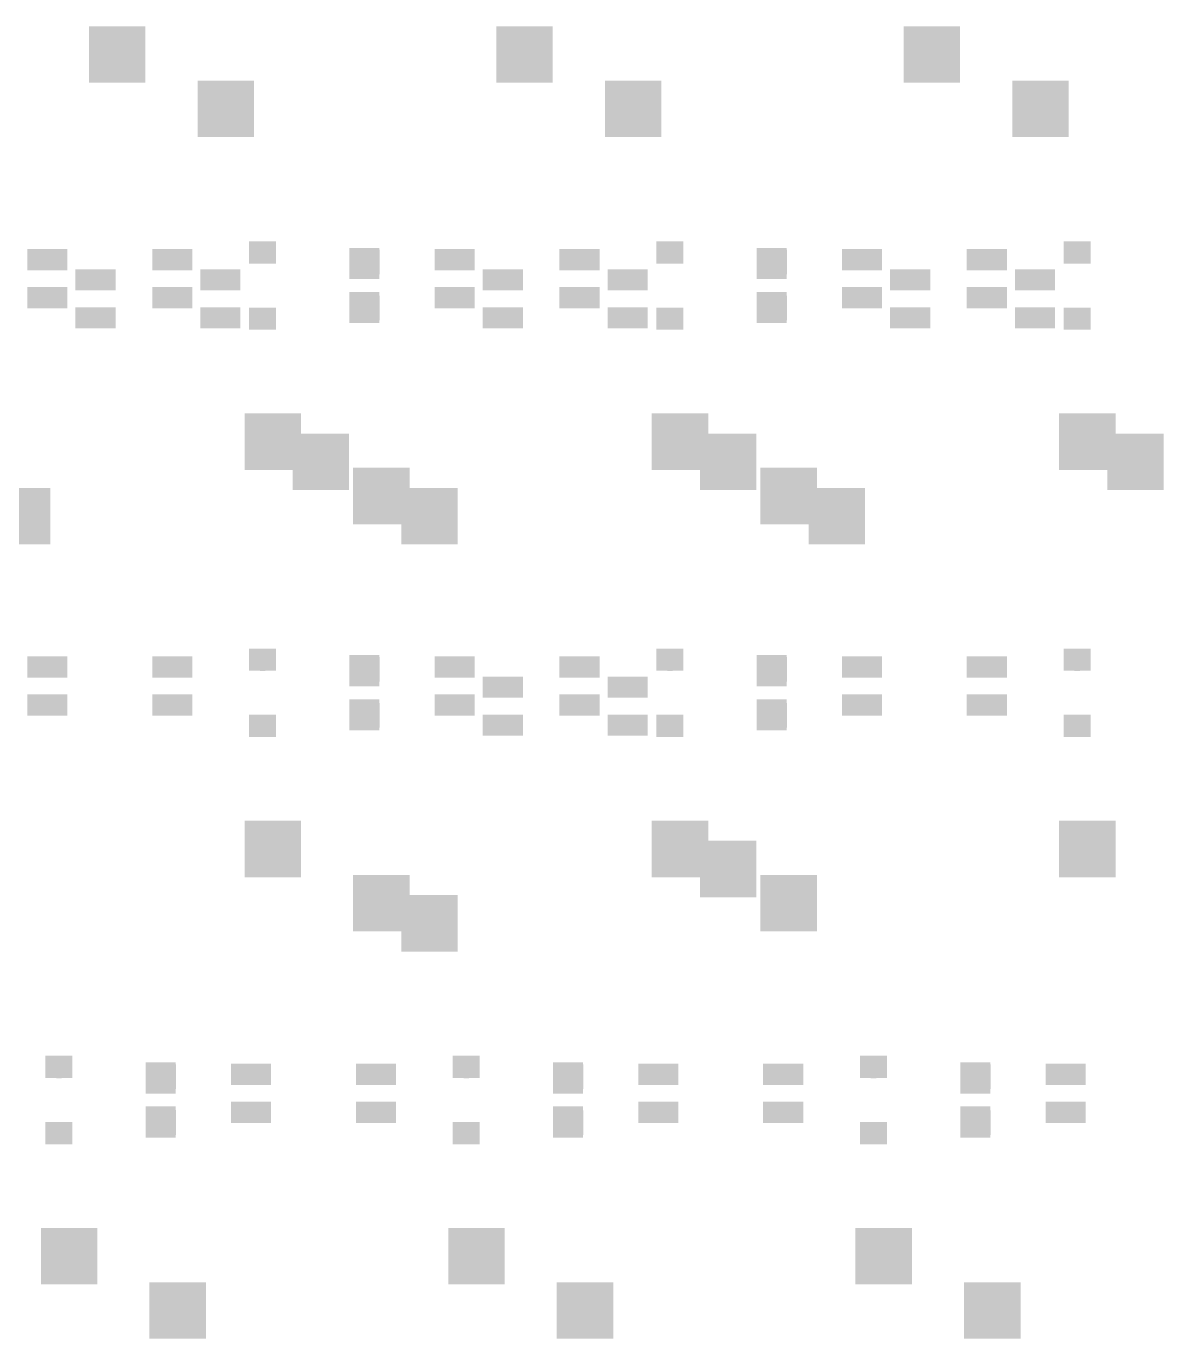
# Model space of a CAD drawing. Extents: x -401 to 1070, y -422 to 1263.
# Drawn here: x 524.4 to 577.6, y -363 to -301.6 of the extents above; entities that cross this region are included whole.
import ezdxf

# ---------------------------------------------------------------- set-up
doc = ezdxf.new("R2010")
doc.units = 0
doc.header["$MEASUREMENT"] = 0
for name, color, linetype, true_color in [('BottomLayer', 5, 'Continuous', 0x0000ff), ('BottomPasteMaskLayer', 7, 'Continuous', 0x800000), ('BottomSolderMaskLayer', 7, 'Continuous', 0xaa00ff), ('Document', 7, 'Continuous', 0xffffff)]:
    doc.layers.add(name, color=color, linetype=linetype, true_color=true_color)

msp = doc.modelspace()

# ---------------------------------------------------------------- hatches: boundary and pattern name
at = {"layer": 'BottomLayer'}
for points in [[(527.396, -301.659), (529.936, -301.659), (529.936, -304.199), (527.396, -304.199)], [(546.447, -301.659), (548.987, -301.659), (548.987, -304.199), (546.447, -304.199)], [(565.497, -301.659), (568.037, -301.659), (568.037, -304.199), (565.497, -304.199)], [(532.477, -304.199), (535.017, -304.199), (535.017, -306.739), (532.477, -306.739)], [(551.527, -304.199), (554.067, -304.199), (554.067, -306.739), (551.527, -306.739)], [(570.578, -304.199), (573.118, -304.199), (573.118, -306.739), (570.578, -306.739)], [(534.864, -311.685), (534.864, -312.685), (536.064, -312.685), (536.064, -311.685)], [(553.915, -311.685), (553.915, -312.685), (555.115, -312.685), (555.115, -311.685)], [(572.965, -311.685), (572.965, -312.685), (574.165, -312.685), (574.165, -311.685)], [(524.51, -312.084), (526.288, -312.084), (526.288, -312.973), (524.51, -312.973)], [(530.352, -312.084), (532.13, -312.084), (532.13, -312.973), (530.352, -312.973)], [(539.552, -313.41), (540.902, -313.41), (540.902, -312), (539.552, -312)], [(543.561, -312.084), (545.339, -312.084), (545.339, -312.973), (543.561, -312.973)], [(549.403, -312.084), (551.181, -312.084), (551.181, -312.973), (549.403, -312.973)], [(558.602, -313.41), (559.952, -313.41), (559.952, -312), (558.602, -312)], [(562.611, -312.084), (564.389, -312.084), (564.389, -312.973), (562.611, -312.973)], [(568.453, -312.084), (570.231, -312.084), (570.231, -312.973), (568.453, -312.973)], [(526.762, -313.026), (528.54, -313.026), (528.54, -313.915), (526.762, -313.915)], [(532.604, -313.026), (534.382, -313.026), (534.382, -313.915), (532.604, -313.915)], [(545.812, -313.026), (547.59, -313.026), (547.59, -313.915), (545.812, -313.915)], [(551.654, -313.026), (553.432, -313.026), (553.432, -313.915), (551.654, -313.915)], [(564.862, -313.026), (566.64, -313.026), (566.64, -313.915), (564.862, -313.915)], [(570.704, -313.026), (572.482, -313.026), (572.482, -313.915), (570.704, -313.915)], [(524.51, -313.862), (526.288, -313.862), (526.288, -314.751), (524.51, -314.751)], [(530.352, -313.862), (532.13, -313.862), (532.13, -314.751), (530.352, -314.751)], [(539.552, -314.06), (540.902, -314.06), (540.902, -315.47), (539.552, -315.47)], [(543.561, -313.862), (545.339, -313.862), (545.339, -314.751), (543.561, -314.751)], [(549.403, -313.862), (551.181, -313.862), (551.181, -314.751), (549.403, -314.751)], [(558.602, -314.06), (559.952, -314.06), (559.952, -315.47), (558.602, -315.47)], [(562.611, -313.862), (564.389, -313.862), (564.389, -314.751), (562.611, -314.751)], [(568.453, -313.862), (570.231, -313.862), (570.231, -314.751), (568.453, -314.751)], [(526.762, -314.804), (528.54, -314.804), (528.54, -315.693), (526.762, -315.693)], [(532.604, -314.804), (534.382, -314.804), (534.382, -315.693), (532.604, -315.693)], [(534.864, -314.785), (534.864, -315.785), (536.064, -315.785), (536.064, -314.785)], [(545.812, -314.804), (547.59, -314.804), (547.59, -315.693), (545.812, -315.693)], [(551.654, -314.804), (553.432, -314.804), (553.432, -315.693), (551.654, -315.693)], [(553.915, -314.785), (553.915, -315.785), (555.115, -315.785), (555.115, -314.785)], [(564.862, -314.804), (566.64, -314.804), (566.64, -315.693), (564.862, -315.693)], [(570.704, -314.804), (572.482, -314.804), (572.482, -315.693), (570.704, -315.693)], [(572.965, -314.785), (572.965, -315.785), (574.165, -315.785), (574.165, -314.785)], [(534.67, -319.767), (537.21, -319.767), (537.21, -322.307), (534.67, -322.307)], [(553.721, -319.767), (556.261, -319.767), (556.261, -322.307), (553.721, -322.307)], [(572.771, -319.767), (575.311, -319.767), (575.311, -322.307), (572.771, -322.307)], [(536.922, -320.709), (539.462, -320.709), (539.462, -323.249), (536.922, -323.249)], [(555.972, -320.709), (558.512, -320.709), (558.512, -323.249), (555.972, -323.249)], [(575.022, -320.709), (577.562, -320.709), (577.562, -323.249), (575.022, -323.249)], [(539.751, -322.307), (542.291, -322.307), (542.291, -324.847), (539.751, -324.847)], [(558.801, -322.307), (561.341, -322.307), (561.341, -324.847), (558.801, -324.847)], [(522.952, -323.249), (525.492, -323.249), (525.492, -325.789), (522.952, -325.789)], [(542.002, -323.249), (544.542, -323.249), (544.542, -325.789), (542.002, -325.789)], [(561.052, -323.249), (563.592, -323.249), (563.592, -325.789), (561.052, -325.789)], [(534.864, -330.735), (534.864, -331.735), (536.064, -331.735), (536.064, -330.735)], [(553.915, -330.735), (553.915, -331.735), (555.115, -331.735), (555.115, -330.735)], [(572.965, -330.735), (572.965, -331.735), (574.165, -331.735), (574.165, -330.735)], [(524.51, -331.134), (526.288, -331.134), (526.288, -332.023), (524.51, -332.023)], [(530.352, -331.134), (532.13, -331.134), (532.13, -332.023), (530.352, -332.023)], [(539.552, -332.46), (540.902, -332.46), (540.902, -331.05), (539.552, -331.05)], [(543.561, -331.134), (545.339, -331.134), (545.339, -332.023), (543.561, -332.023)], [(549.403, -331.134), (551.181, -331.134), (551.181, -332.023), (549.403, -332.023)], [(558.602, -332.46), (559.952, -332.46), (559.952, -331.05), (558.602, -331.05)], [(562.611, -331.134), (564.389, -331.134), (564.389, -332.023), (562.611, -332.023)], [(568.453, -331.134), (570.231, -331.134), (570.231, -332.023), (568.453, -332.023)], [(545.812, -332.076), (547.59, -332.076), (547.59, -332.965), (545.812, -332.965)], [(551.654, -332.076), (553.432, -332.076), (553.432, -332.965), (551.654, -332.965)], [(524.51, -332.912), (526.288, -332.912), (526.288, -333.801), (524.51, -333.801)], [(530.352, -332.912), (532.13, -332.912), (532.13, -333.801), (530.352, -333.801)], [(539.552, -333.11), (540.902, -333.11), (540.902, -334.52), (539.552, -334.52)], [(543.561, -332.912), (545.339, -332.912), (545.339, -333.801), (543.561, -333.801)], [(549.403, -332.912), (551.181, -332.912), (551.181, -333.801), (549.403, -333.801)], [(558.602, -333.11), (559.952, -333.11), (559.952, -334.52), (558.602, -334.52)], [(562.611, -332.912), (564.389, -332.912), (564.389, -333.801), (562.611, -333.801)], [(568.453, -332.912), (570.231, -332.912), (570.231, -333.801), (568.453, -333.801)], [(534.864, -333.835), (534.864, -334.835), (536.064, -334.835), (536.064, -333.835)], [(545.812, -333.854), (547.59, -333.854), (547.59, -334.743), (545.812, -334.743)], [(551.654, -333.854), (553.432, -333.854), (553.432, -334.743), (551.654, -334.743)], [(553.915, -333.835), (553.915, -334.835), (555.115, -334.835), (555.115, -333.835)], [(572.965, -333.835), (572.965, -334.835), (574.165, -334.835), (574.165, -333.835)], [(534.67, -338.818), (537.21, -338.818), (537.21, -341.358), (534.67, -341.358)], [(553.721, -338.818), (556.261, -338.818), (556.261, -341.358), (553.721, -341.358)], [(572.771, -338.818), (575.311, -338.818), (575.311, -341.358), (572.771, -341.358)], [(555.972, -339.76), (558.512, -339.76), (558.512, -342.3), (555.972, -342.3)], [(539.751, -341.358), (542.291, -341.358), (542.291, -343.898), (539.751, -343.898)], [(558.801, -341.358), (561.341, -341.358), (561.341, -343.898), (558.801, -343.898)], [(542.002, -342.3), (544.542, -342.3), (544.542, -344.84), (542.002, -344.84)], [(525.339, -349.786), (525.339, -350.786), (526.539, -350.786), (526.539, -349.786)], [(544.39, -349.786), (544.39, -350.786), (545.59, -350.786), (545.59, -349.786)], [(563.44, -349.786), (563.44, -350.786), (564.64, -350.786), (564.64, -349.786)], [(530.027, -351.511), (531.377, -351.511), (531.377, -350.101), (530.027, -350.101)], [(534.036, -350.185), (535.814, -350.185), (535.814, -351.074), (534.036, -351.074)], [(539.878, -350.185), (541.656, -350.185), (541.656, -351.074), (539.878, -351.074)], [(549.077, -351.511), (550.427, -351.511), (550.427, -350.101), (549.077, -350.101)], [(553.086, -350.185), (554.864, -350.185), (554.864, -351.074), (553.086, -351.074)], [(558.928, -350.185), (560.706, -350.185), (560.706, -351.074), (558.928, -351.074)], [(568.128, -351.511), (569.478, -351.511), (569.478, -350.101), (568.128, -350.101)], [(572.136, -350.185), (573.914, -350.185), (573.914, -351.074), (572.136, -351.074)], [(530.027, -352.161), (531.377, -352.161), (531.377, -353.571), (530.027, -353.571)], [(534.036, -351.963), (535.814, -351.963), (535.814, -352.852), (534.036, -352.852)], [(539.878, -351.963), (541.656, -351.963), (541.656, -352.852), (539.878, -352.852)], [(549.077, -352.161), (550.427, -352.161), (550.427, -353.571), (549.077, -353.571)], [(553.086, -351.963), (554.864, -351.963), (554.864, -352.852), (553.086, -352.852)], [(558.928, -351.963), (560.706, -351.963), (560.706, -352.852), (558.928, -352.852)], [(568.128, -352.161), (569.478, -352.161), (569.478, -353.571), (568.128, -353.571)], [(572.136, -351.963), (573.914, -351.963), (573.914, -352.852), (572.136, -352.852)], [(525.339, -352.886), (525.339, -353.886), (526.539, -353.886), (526.539, -352.886)], [(544.39, -352.886), (544.39, -353.886), (545.59, -353.886), (545.59, -352.886)], [(563.44, -352.886), (563.44, -353.886), (564.64, -353.886), (564.64, -352.886)], [(525.145, -357.868), (527.685, -357.868), (527.685, -360.408), (525.145, -360.408)], [(544.196, -357.868), (546.736, -357.868), (546.736, -360.408), (544.196, -360.408)], [(563.246, -357.868), (565.786, -357.868), (565.786, -360.408), (563.246, -360.408)], [(530.226, -360.408), (532.766, -360.408), (532.766, -362.948), (530.226, -362.948)], [(549.276, -360.408), (551.816, -360.408), (551.816, -362.948), (549.276, -362.948)], [(568.326, -360.408), (570.866, -360.408), (570.866, -362.948), (568.326, -362.948)]]:
    msp.add_hatch(color=256, dxfattribs=at).paths.add_polyline_path(points)
at = {"layer": 'BottomPasteMaskLayer'}
for points in [[(527.396, -301.659), (529.936, -301.659), (529.936, -304.199), (527.396, -304.199)], [(546.447, -301.659), (548.987, -301.659), (548.987, -304.199), (546.447, -304.199)], [(565.497, -301.659), (568.037, -301.659), (568.037, -304.199), (565.497, -304.199)], [(532.477, -304.199), (535.017, -304.199), (535.017, -306.739), (532.477, -306.739)], [(551.527, -304.199), (554.067, -304.199), (554.067, -306.739), (551.527, -306.739)], [(570.578, -304.199), (573.118, -304.199), (573.118, -306.739), (570.578, -306.739)], [(534.864, -311.685), (534.864, -312.685), (536.064, -312.685), (536.064, -311.685)], [(553.915, -311.685), (553.915, -312.685), (555.115, -312.685), (555.115, -311.685)], [(572.965, -311.685), (572.965, -312.685), (574.165, -312.685), (574.165, -311.685)], [(524.51, -312.084), (526.288, -312.084), (526.288, -312.973), (524.51, -312.973)], [(530.352, -312.084), (532.13, -312.084), (532.13, -312.973), (530.352, -312.973)], [(539.607, -313.26), (540.027, -313.26), (540.027, -312.815), (540.477, -312.815), (540.477, -313.255), (540.887, -313.26), (540.937, -313.21), (540.937, -312.06), (540.887, -312.01), (539.607, -312.01), (539.557, -312.06), (539.557, -313.21)], [(543.561, -312.084), (545.339, -312.084), (545.339, -312.973), (543.561, -312.973)], [(549.403, -312.084), (551.181, -312.084), (551.181, -312.973), (549.403, -312.973)], [(558.657, -313.26), (559.077, -313.26), (559.077, -312.815), (559.527, -312.815), (559.527, -313.255), (559.937, -313.26), (559.987, -313.21), (559.987, -312.06), (559.937, -312.01), (558.657, -312.01), (558.607, -312.06), (558.607, -313.21)], [(562.611, -312.084), (564.389, -312.084), (564.389, -312.973), (562.611, -312.973)], [(568.453, -312.084), (570.231, -312.084), (570.231, -312.973), (568.453, -312.973)], [(526.762, -313.026), (528.54, -313.026), (528.54, -313.915), (526.762, -313.915)], [(532.604, -313.026), (534.382, -313.026), (534.382, -313.915), (532.604, -313.915)], [(545.812, -313.026), (547.59, -313.026), (547.59, -313.915), (545.812, -313.915)], [(551.654, -313.026), (553.432, -313.026), (553.432, -313.915), (551.654, -313.915)], [(564.862, -313.026), (566.64, -313.026), (566.64, -313.915), (564.862, -313.915)], [(570.704, -313.026), (572.482, -313.026), (572.482, -313.915), (570.704, -313.915)], [(524.51, -313.862), (526.288, -313.862), (526.288, -314.751), (524.51, -314.751)], [(530.352, -313.862), (532.13, -313.862), (532.13, -314.751), (530.352, -314.751)], [(539.607, -315.41), (540.887, -315.41), (540.937, -315.36), (540.937, -314.21), (540.887, -314.16), (540.477, -314.155), (540.477, -314.605), (540.027, -314.605), (540.027, -314.165), (539.607, -314.16), (539.557, -314.21), (539.557, -315.36)], [(543.561, -313.862), (545.339, -313.862), (545.339, -314.751), (543.561, -314.751)], [(549.403, -313.862), (551.181, -313.862), (551.181, -314.751), (549.403, -314.751)], [(558.657, -315.41), (559.937, -315.41), (559.987, -315.36), (559.987, -314.21), (559.937, -314.16), (559.527, -314.155), (559.527, -314.605), (559.077, -314.605), (559.077, -314.165), (558.657, -314.16), (558.607, -314.21), (558.607, -315.36)], [(562.611, -313.862), (564.389, -313.862), (564.389, -314.751), (562.611, -314.751)], [(568.453, -313.862), (570.231, -313.862), (570.231, -314.751), (568.453, -314.751)], [(526.762, -314.804), (528.54, -314.804), (528.54, -315.693), (526.762, -315.693)], [(532.604, -314.804), (534.382, -314.804), (534.382, -315.693), (532.604, -315.693)], [(534.864, -314.785), (534.864, -315.785), (536.064, -315.785), (536.064, -314.785)], [(545.812, -314.804), (547.59, -314.804), (547.59, -315.693), (545.812, -315.693)], [(551.654, -314.804), (553.432, -314.804), (553.432, -315.693), (551.654, -315.693)], [(553.915, -314.785), (553.915, -315.785), (555.115, -315.785), (555.115, -314.785)], [(564.862, -314.804), (566.64, -314.804), (566.64, -315.693), (564.862, -315.693)], [(570.704, -314.804), (572.482, -314.804), (572.482, -315.693), (570.704, -315.693)], [(572.965, -314.785), (572.965, -315.785), (574.165, -315.785), (574.165, -314.785)], [(534.67, -319.767), (537.21, -319.767), (537.21, -322.307), (534.67, -322.307)], [(553.721, -319.767), (556.261, -319.767), (556.261, -322.307), (553.721, -322.307)], [(572.771, -319.767), (575.311, -319.767), (575.311, -322.307), (572.771, -322.307)], [(536.922, -320.709), (539.462, -320.709), (539.462, -323.249), (536.922, -323.249)], [(555.972, -320.709), (558.512, -320.709), (558.512, -323.249), (555.972, -323.249)], [(575.022, -320.709), (577.562, -320.709), (577.562, -323.249), (575.022, -323.249)], [(539.751, -322.307), (542.291, -322.307), (542.291, -324.847), (539.751, -324.847)], [(558.801, -322.307), (561.341, -322.307), (561.341, -324.847), (558.801, -324.847)], [(522.952, -323.249), (525.492, -323.249), (525.492, -325.789), (522.952, -325.789)], [(542.002, -323.249), (544.542, -323.249), (544.542, -325.789), (542.002, -325.789)], [(561.052, -323.249), (563.592, -323.249), (563.592, -325.789), (561.052, -325.789)], [(534.864, -330.735), (534.864, -331.735), (536.064, -331.735), (536.064, -330.735)], [(553.915, -330.735), (553.915, -331.735), (555.115, -331.735), (555.115, -330.735)], [(572.965, -330.735), (572.965, -331.735), (574.165, -331.735), (574.165, -330.735)], [(524.51, -331.134), (526.288, -331.134), (526.288, -332.023), (524.51, -332.023)], [(530.352, -331.134), (532.13, -331.134), (532.13, -332.023), (530.352, -332.023)], [(539.607, -332.31), (540.027, -332.31), (540.027, -331.865), (540.477, -331.865), (540.477, -332.305), (540.887, -332.31), (540.937, -332.26), (540.937, -331.11), (540.887, -331.06), (539.607, -331.06), (539.557, -331.11), (539.557, -332.26)], [(543.561, -331.134), (545.339, -331.134), (545.339, -332.023), (543.561, -332.023)], [(549.403, -331.134), (551.181, -331.134), (551.181, -332.023), (549.403, -332.023)], [(558.657, -332.31), (559.077, -332.31), (559.077, -331.865), (559.527, -331.865), (559.527, -332.305), (559.937, -332.31), (559.987, -332.26), (559.987, -331.11), (559.937, -331.06), (558.657, -331.06), (558.607, -331.11), (558.607, -332.26)], [(562.611, -331.134), (564.389, -331.134), (564.389, -332.023), (562.611, -332.023)], [(568.453, -331.134), (570.231, -331.134), (570.231, -332.023), (568.453, -332.023)], [(545.812, -332.076), (547.59, -332.076), (547.59, -332.965), (545.812, -332.965)], [(551.654, -332.076), (553.432, -332.076), (553.432, -332.965), (551.654, -332.965)], [(524.51, -332.912), (526.288, -332.912), (526.288, -333.801), (524.51, -333.801)], [(530.352, -332.912), (532.13, -332.912), (532.13, -333.801), (530.352, -333.801)], [(539.607, -334.46), (540.887, -334.46), (540.937, -334.41), (540.937, -333.26), (540.887, -333.21), (540.477, -333.205), (540.477, -333.655), (540.027, -333.655), (540.027, -333.215), (539.607, -333.21), (539.557, -333.26), (539.557, -334.41)], [(543.561, -332.912), (545.339, -332.912), (545.339, -333.801), (543.561, -333.801)], [(549.403, -332.912), (551.181, -332.912), (551.181, -333.801), (549.403, -333.801)], [(558.657, -334.46), (559.937, -334.46), (559.987, -334.41), (559.987, -333.26), (559.937, -333.21), (559.527, -333.205), (559.527, -333.655), (559.077, -333.655), (559.077, -333.215), (558.657, -333.21), (558.607, -333.26), (558.607, -334.41)], [(562.611, -332.912), (564.389, -332.912), (564.389, -333.801), (562.611, -333.801)], [(568.453, -332.912), (570.231, -332.912), (570.231, -333.801), (568.453, -333.801)], [(534.864, -333.835), (534.864, -334.835), (536.064, -334.835), (536.064, -333.835)], [(545.812, -333.854), (547.59, -333.854), (547.59, -334.743), (545.812, -334.743)], [(551.654, -333.854), (553.432, -333.854), (553.432, -334.743), (551.654, -334.743)], [(553.915, -333.835), (553.915, -334.835), (555.115, -334.835), (555.115, -333.835)], [(572.965, -333.835), (572.965, -334.835), (574.165, -334.835), (574.165, -333.835)], [(534.67, -338.818), (537.21, -338.818), (537.21, -341.358), (534.67, -341.358)], [(553.721, -338.818), (556.261, -338.818), (556.261, -341.358), (553.721, -341.358)], [(572.771, -338.818), (575.311, -338.818), (575.311, -341.358), (572.771, -341.358)], [(555.972, -339.76), (558.512, -339.76), (558.512, -342.3), (555.972, -342.3)], [(539.751, -341.358), (542.291, -341.358), (542.291, -343.898), (539.751, -343.898)], [(558.801, -341.358), (561.341, -341.358), (561.341, -343.898), (558.801, -343.898)], [(542.002, -342.3), (544.542, -342.3), (544.542, -344.84), (542.002, -344.84)], [(525.339, -349.786), (525.339, -350.786), (526.539, -350.786), (526.539, -349.786)], [(544.39, -349.786), (544.39, -350.786), (545.59, -350.786), (545.59, -349.786)], [(563.44, -349.786), (563.44, -350.786), (564.64, -350.786), (564.64, -349.786)], [(530.082, -351.361), (530.502, -351.361), (530.502, -350.916), (530.952, -350.916), (530.952, -351.356), (531.362, -351.361), (531.412, -351.311), (531.412, -350.161), (531.362, -350.111), (530.082, -350.111), (530.032, -350.161), (530.032, -351.311)], [(534.036, -350.185), (535.814, -350.185), (535.814, -351.074), (534.036, -351.074)], [(539.878, -350.185), (541.656, -350.185), (541.656, -351.074), (539.878, -351.074)], [(549.132, -351.361), (549.552, -351.361), (549.552, -350.916), (550.002, -350.916), (550.002, -351.356), (550.412, -351.361), (550.462, -351.311), (550.462, -350.161), (550.412, -350.111), (549.132, -350.111), (549.082, -350.161), (549.082, -351.311)], [(553.086, -350.185), (554.864, -350.185), (554.864, -351.074), (553.086, -351.074)], [(558.928, -350.185), (560.706, -350.185), (560.706, -351.074), (558.928, -351.074)], [(568.183, -351.361), (568.603, -351.361), (568.603, -350.916), (569.053, -350.916), (569.053, -351.356), (569.463, -351.361), (569.513, -351.311), (569.513, -350.161), (569.463, -350.111), (568.183, -350.111), (568.133, -350.161), (568.133, -351.311)], [(572.136, -350.185), (573.914, -350.185), (573.914, -351.074), (572.136, -351.074)], [(530.082, -353.511), (531.362, -353.511), (531.412, -353.461), (531.412, -352.311), (531.362, -352.261), (530.952, -352.256), (530.952, -352.706), (530.502, -352.706), (530.502, -352.266), (530.082, -352.261), (530.032, -352.311), (530.032, -353.461)], [(534.036, -351.963), (535.814, -351.963), (535.814, -352.852), (534.036, -352.852)], [(539.878, -351.963), (541.656, -351.963), (541.656, -352.852), (539.878, -352.852)], [(549.132, -353.511), (550.412, -353.511), (550.462, -353.461), (550.462, -352.311), (550.412, -352.261), (550.002, -352.256), (550.002, -352.706), (549.552, -352.706), (549.552, -352.266), (549.132, -352.261), (549.082, -352.311), (549.082, -353.461)], [(553.086, -351.963), (554.864, -351.963), (554.864, -352.852), (553.086, -352.852)], [(558.928, -351.963), (560.706, -351.963), (560.706, -352.852), (558.928, -352.852)], [(568.183, -353.511), (569.463, -353.511), (569.513, -353.461), (569.513, -352.311), (569.463, -352.261), (569.053, -352.256), (569.053, -352.706), (568.603, -352.706), (568.603, -352.266), (568.183, -352.261), (568.133, -352.311), (568.133, -353.461)], [(572.136, -351.963), (573.914, -351.963), (573.914, -352.852), (572.136, -352.852)], [(525.339, -352.886), (525.339, -353.886), (526.539, -353.886), (526.539, -352.886)], [(544.39, -352.886), (544.39, -353.886), (545.59, -353.886), (545.59, -352.886)], [(563.44, -352.886), (563.44, -353.886), (564.64, -353.886), (564.64, -352.886)], [(525.145, -357.868), (527.685, -357.868), (527.685, -360.408), (525.145, -360.408)], [(544.196, -357.868), (546.736, -357.868), (546.736, -360.408), (544.196, -360.408)], [(563.246, -357.868), (565.786, -357.868), (565.786, -360.408), (563.246, -360.408)], [(530.226, -360.408), (532.766, -360.408), (532.766, -362.948), (530.226, -362.948)], [(549.276, -360.408), (551.816, -360.408), (551.816, -362.948), (549.276, -362.948)], [(568.326, -360.408), (570.866, -360.408), (570.866, -362.948), (568.326, -362.948)]]:
    msp.add_hatch(color=256, dxfattribs=at).paths.add_polyline_path(points)
at = {"layer": 'BottomSolderMaskLayer'}
for points in [[(527.346, -301.608), (529.987, -301.608), (529.987, -304.25), (527.346, -304.25)], [(546.396, -301.608), (549.038, -301.608), (549.038, -304.25), (546.396, -304.25)], [(565.446, -301.608), (568.088, -301.608), (568.088, -304.25), (565.446, -304.25)], [(532.426, -304.148), (535.068, -304.148), (535.068, -306.79), (532.426, -306.79)], [(551.476, -304.148), (554.118, -304.148), (554.118, -306.79), (551.476, -306.79)], [(570.527, -304.148), (573.168, -304.148), (573.168, -306.79), (570.527, -306.79)], [(534.834, -311.664), (534.834, -312.706), (536.095, -312.706), (536.095, -311.664)], [(553.884, -311.664), (553.884, -312.706), (555.145, -312.706), (555.145, -311.664)], [(572.935, -311.664), (572.935, -312.706), (574.196, -312.706), (574.196, -311.664)], [(524.46, -312.033), (526.339, -312.033), (526.339, -313.024), (524.46, -313.024)], [(530.302, -312.033), (532.181, -312.033), (532.181, -313.024), (530.302, -313.024)], [(539.528, -313.436), (540.926, -313.436), (540.926, -311.973), (539.528, -311.973)], [(543.51, -312.033), (545.39, -312.033), (545.39, -313.024), (543.51, -313.024)], [(549.352, -312.033), (551.232, -312.033), (551.232, -313.024), (549.352, -313.024)], [(558.578, -313.436), (559.977, -313.436), (559.977, -311.973), (558.578, -311.973)], [(562.56, -312.033), (564.44, -312.033), (564.44, -313.024), (562.56, -313.024)], [(568.402, -312.033), (570.282, -312.033), (570.282, -313.024), (568.402, -313.024)], [(526.711, -312.975), (528.59, -312.975), (528.59, -313.966), (526.711, -313.966)], [(532.553, -312.975), (534.432, -312.975), (534.432, -313.966), (532.553, -313.966)], [(545.761, -312.975), (547.641, -312.975), (547.641, -313.966), (545.761, -313.966)], [(551.603, -312.975), (553.483, -312.975), (553.483, -313.966), (551.603, -313.966)], [(564.812, -312.975), (566.691, -312.975), (566.691, -313.966), (564.812, -313.966)], [(570.654, -312.975), (572.533, -312.975), (572.533, -313.966), (570.654, -313.966)], [(524.46, -313.811), (526.339, -313.811), (526.339, -314.802), (524.46, -314.802)], [(530.302, -313.811), (532.181, -313.811), (532.181, -314.802), (530.302, -314.802)], [(539.528, -314.033), (540.926, -314.033), (540.926, -315.496), (539.528, -315.496)], [(543.51, -313.811), (545.39, -313.811), (545.39, -314.802), (543.51, -314.802)], [(549.352, -313.811), (551.232, -313.811), (551.232, -314.802), (549.352, -314.802)], [(558.578, -314.033), (559.977, -314.033), (559.977, -315.496), (558.578, -315.496)], [(562.56, -313.811), (564.44, -313.811), (564.44, -314.802), (562.56, -314.802)], [(568.402, -313.811), (570.282, -313.811), (570.282, -314.802), (568.402, -314.802)], [(526.711, -314.753), (528.59, -314.753), (528.59, -315.744), (526.711, -315.744)], [(532.553, -314.753), (534.432, -314.753), (534.432, -315.744), (532.553, -315.744)], [(534.834, -314.764), (534.834, -315.806), (536.095, -315.806), (536.095, -314.764)], [(545.761, -314.753), (547.641, -314.753), (547.641, -315.744), (545.761, -315.744)], [(551.603, -314.753), (553.483, -314.753), (553.483, -315.744), (551.603, -315.744)], [(553.884, -314.764), (553.884, -315.806), (555.145, -315.806), (555.145, -314.764)], [(564.812, -314.753), (566.691, -314.753), (566.691, -315.744), (564.812, -315.744)], [(570.654, -314.753), (572.533, -314.753), (572.533, -315.744), (570.654, -315.744)], [(572.935, -314.764), (572.935, -315.806), (574.196, -315.806), (574.196, -314.764)], [(534.62, -319.717), (537.261, -319.717), (537.261, -322.358), (534.62, -322.358)], [(553.67, -319.717), (556.312, -319.717), (556.312, -322.358), (553.67, -322.358)], [(572.72, -319.717), (575.362, -319.717), (575.362, -322.358), (572.72, -322.358)], [(536.871, -320.659), (539.512, -320.659), (539.512, -323.3), (536.871, -323.3)], [(555.921, -320.659), (558.563, -320.659), (558.563, -323.3), (555.921, -323.3)], [(574.972, -320.659), (577.613, -320.659), (577.613, -323.3), (574.972, -323.3)], [(539.7, -322.257), (542.342, -322.257), (542.342, -324.898), (539.7, -324.898)], [(558.75, -322.257), (561.392, -322.257), (561.392, -324.898), (558.75, -324.898)], [(522.901, -323.199), (525.542, -323.199), (525.542, -325.84), (522.901, -325.84)], [(541.951, -323.199), (544.593, -323.199), (544.593, -325.84), (541.951, -325.84)], [(561.002, -323.199), (563.643, -323.199), (563.643, -325.84), (561.002, -325.84)], [(534.834, -330.714), (534.834, -331.757), (536.095, -331.757), (536.095, -330.714)], [(553.884, -330.714), (553.884, -331.757), (555.145, -331.757), (555.145, -330.714)], [(572.935, -330.714), (572.935, -331.757), (574.196, -331.757), (574.196, -330.714)], [(524.46, -331.084), (526.339, -331.084), (526.339, -332.074), (524.46, -332.074)], [(530.302, -331.084), (532.181, -331.084), (532.181, -332.074), (530.302, -332.074)], [(539.528, -332.487), (540.926, -332.487), (540.926, -331.024), (539.528, -331.024)], [(543.51, -331.084), (545.39, -331.084), (545.39, -332.074), (543.51, -332.074)], [(549.352, -331.084), (551.232, -331.084), (551.232, -332.074), (549.352, -332.074)], [(558.578, -332.487), (559.977, -332.487), (559.977, -331.024), (558.578, -331.024)], [(562.56, -331.084), (564.44, -331.084), (564.44, -332.074), (562.56, -332.074)], [(568.402, -331.084), (570.282, -331.084), (570.282, -332.074), (568.402, -332.074)], [(545.761, -332.025), (547.641, -332.025), (547.641, -333.016), (545.761, -333.016)], [(551.603, -332.025), (553.483, -332.025), (553.483, -333.016), (551.603, -333.016)], [(524.46, -332.862), (526.339, -332.862), (526.339, -333.852), (524.46, -333.852)], [(530.302, -332.862), (532.181, -332.862), (532.181, -333.852), (530.302, -333.852)], [(539.528, -333.084), (540.926, -333.084), (540.926, -334.547), (539.528, -334.547)], [(543.51, -332.862), (545.39, -332.862), (545.39, -333.852), (543.51, -333.852)], [(549.352, -332.862), (551.232, -332.862), (551.232, -333.852), (549.352, -333.852)], [(558.578, -333.084), (559.977, -333.084), (559.977, -334.547), (558.578, -334.547)], [(562.56, -332.862), (564.44, -332.862), (564.44, -333.852), (562.56, -333.852)], [(568.402, -332.862), (570.282, -332.862), (570.282, -333.852), (568.402, -333.852)], [(534.834, -333.814), (534.834, -334.856), (536.095, -334.856), (536.095, -333.814)], [(545.761, -333.803), (547.641, -333.803), (547.641, -334.794), (545.761, -334.794)], [(551.603, -333.803), (553.483, -333.803), (553.483, -334.794), (551.603, -334.794)], [(553.884, -333.814), (553.884, -334.856), (555.145, -334.856), (555.145, -333.814)], [(572.935, -333.814), (572.935, -334.856), (574.196, -334.856), (574.196, -333.814)], [(534.62, -338.767), (537.261, -338.767), (537.261, -341.409), (534.62, -341.409)], [(553.67, -338.767), (556.312, -338.767), (556.312, -341.409), (553.67, -341.409)], [(572.72, -338.767), (575.362, -338.767), (575.362, -341.409), (572.72, -341.409)], [(555.921, -339.709), (558.563, -339.709), (558.563, -342.351), (555.921, -342.351)], [(539.7, -341.307), (542.342, -341.307), (542.342, -343.949), (539.7, -343.949)], [(558.75, -341.307), (561.392, -341.307), (561.392, -343.949), (558.75, -343.949)], [(541.951, -342.249), (544.593, -342.249), (544.593, -344.891), (541.951, -344.891)], [(525.309, -349.765), (525.309, -350.807), (526.57, -350.807), (526.57, -349.765)], [(544.359, -349.765), (544.359, -350.807), (545.62, -350.807), (545.62, -349.765)], [(563.409, -349.765), (563.409, -350.807), (564.67, -350.807), (564.67, -349.765)], [(530.002, -351.537), (531.401, -351.537), (531.401, -350.074), (530.002, -350.074)], [(533.985, -350.134), (535.864, -350.134), (535.864, -351.125), (533.985, -351.125)], [(539.827, -350.134), (541.706, -350.134), (541.706, -351.125), (539.827, -351.125)], [(549.053, -351.537), (550.451, -351.537), (550.451, -350.074), (549.053, -350.074)], [(553.035, -350.134), (554.915, -350.134), (554.915, -351.125), (553.035, -351.125)], [(558.877, -350.134), (560.757, -350.134), (560.757, -351.125), (558.877, -351.125)], [(568.103, -351.537), (569.502, -351.537), (569.502, -350.074), (568.103, -350.074)], [(572.086, -350.134), (573.965, -350.134), (573.965, -351.125), (572.086, -351.125)], [(530.002, -352.134), (531.401, -352.134), (531.401, -353.597), (530.002, -353.597)], [(533.985, -351.912), (535.864, -351.912), (535.864, -352.903), (533.985, -352.903)], [(539.827, -351.912), (541.706, -351.912), (541.706, -352.903), (539.827, -352.903)], [(549.053, -352.134), (550.451, -352.134), (550.451, -353.597), (549.053, -353.597)], [(553.035, -351.912), (554.915, -351.912), (554.915, -352.903), (553.035, -352.903)], [(558.877, -351.912), (560.757, -351.912), (560.757, -352.903), (558.877, -352.903)], [(568.103, -352.134), (569.502, -352.134), (569.502, -353.597), (568.103, -353.597)], [(572.086, -351.912), (573.965, -351.912), (573.965, -352.903), (572.086, -352.903)], [(525.309, -352.864), (525.309, -353.907), (526.57, -353.907), (526.57, -352.864)], [(544.359, -352.864), (544.359, -353.907), (545.62, -353.907), (545.62, -352.864)], [(563.409, -352.864), (563.409, -353.907), (564.67, -353.907), (564.67, -352.864)], [(525.094, -357.817), (527.736, -357.817), (527.736, -360.459), (525.094, -360.459)], [(544.145, -357.817), (546.786, -357.817), (546.786, -360.459), (544.145, -360.459)], [(563.195, -357.817), (565.837, -357.817), (565.837, -360.459), (563.195, -360.459)], [(530.175, -360.357), (532.816, -360.357), (532.816, -362.999), (530.175, -362.999)], [(549.225, -360.357), (551.867, -360.357), (551.867, -362.999), (549.225, -362.999)], [(568.276, -360.357), (570.917, -360.357), (570.917, -362.999), (568.276, -362.999)]]:
    msp.add_hatch(color=256, dxfattribs=at).paths.add_polyline_path(points)
at = {"layer": 'Document'}
for points in [[(535.337, -311.83), (535.337, -312.719), (535.591, -312.719), (535.591, -311.83)], [(554.388, -311.83), (554.388, -312.719), (554.642, -312.719), (554.642, -311.83)], [(573.438, -311.83), (573.438, -312.719), (573.692, -312.719), (573.692, -311.83)], [(535.337, -314.878), (535.337, -315.767), (535.591, -315.767), (535.591, -314.878)], [(554.388, -314.878), (554.388, -315.767), (554.642, -315.767), (554.642, -314.878)], [(573.438, -314.878), (573.438, -315.767), (573.692, -315.767), (573.692, -314.878)], [(535.901, -315.206), (535.012, -315.206), (535.012, -315.46), (535.901, -315.46)], [(554.951, -315.206), (554.062, -315.206), (554.062, -315.46), (554.951, -315.46)], [(574.002, -315.206), (573.113, -315.206), (573.113, -315.46), (574.002, -315.46)], [(535.337, -330.88), (535.337, -331.769), (535.591, -331.769), (535.591, -330.88)], [(554.388, -330.88), (554.388, -331.769), (554.642, -331.769), (554.642, -330.88)], [(573.438, -330.88), (573.438, -331.769), (573.692, -331.769), (573.692, -330.88)], [(535.337, -333.928), (535.337, -334.817), (535.591, -334.817), (535.591, -333.928)], [(554.388, -333.928), (554.388, -334.817), (554.642, -334.817), (554.642, -333.928)], [(573.438, -333.928), (573.438, -334.817), (573.692, -334.817), (573.692, -333.928)], [(535.901, -334.257), (535.012, -334.257), (535.012, -334.511), (535.901, -334.511)], [(554.951, -334.257), (554.062, -334.257), (554.062, -334.511), (554.951, -334.511)], [(574.002, -334.257), (573.113, -334.257), (573.113, -334.511), (574.002, -334.511)], [(525.812, -349.931), (525.812, -350.82), (526.066, -350.82), (526.066, -349.931)], [(544.863, -349.931), (544.863, -350.82), (545.117, -350.82), (545.117, -349.931)], [(563.913, -349.931), (563.913, -350.82), (564.167, -350.82), (564.167, -349.931)], [(525.812, -352.979), (525.812, -353.868), (526.066, -353.868), (526.066, -352.979)], [(544.863, -352.979), (544.863, -353.868), (545.117, -353.868), (545.117, -352.979)], [(563.913, -352.979), (563.913, -353.868), (564.167, -353.868), (564.167, -352.979)], [(526.375, -353.307), (525.486, -353.307), (525.486, -353.561), (526.375, -353.561)], [(545.426, -353.307), (544.537, -353.307), (544.537, -353.561), (545.426, -353.561)], [(564.476, -353.307), (563.587, -353.307), (563.587, -353.561), (564.476, -353.561)]]:
    msp.add_hatch(color=256, dxfattribs=at).paths.add_polyline_path(points)

doc.saveas('drawing.dxf')
